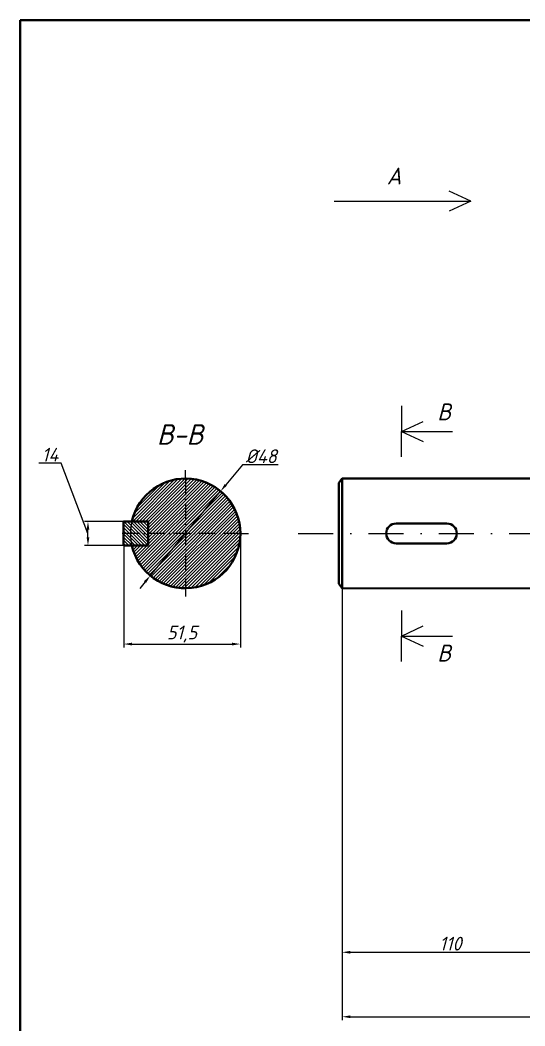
# Model space of a CAD drawing. Header units: millimetres. Extents: x 20 to 1445, y 5 to 729.
# Drawn here: x 20 to 203.1, y 224.1 to 589 of the extents above; entities that cross this region are included whole.
import ezdxf

# ---------------------------------------------------------------- set-up
doc = ezdxf.new("R2010")
doc.units = ezdxf.units.MM
doc.linetypes.add('ACAD_ISO10W100', pattern=[18, 12, -3, 0, -3])
doc.linetypes.add('DASHDOT', pattern=[25.4, 12.7, -6.35, 0, -6.35])
doc.styles.add('GOST', font='isocp3.shx', dxfattribs={"oblique": 15})
doc.styles.add('ЕСКД', font='GOST Common.ttf', dxfattribs={"oblique": 15})
doc.dimstyles.new('GOST', dxfattribs={"dimscale": 0, "dimtxt": 3, "dimasz": 3, "dimexe": 1.25, "dimexo": 0, "dimtad": 1, "dimtoh": 1, "dimdec": 3, "dimdsep": 46, "dimtxsty": 'GOST', "dimcen": 5, "dimadec": 3, "dimazin": 2, "dimtfac": 1, "dimtdec": 4, "dimtmove": 1, "dimatfit": 3, "dimfxl": 1, "dimtolj": 1, "dimtzin": 0, "dimarcsym": 0})

# ---------------------------------------------------------------- blocks, each defined once
blk = doc.blocks.new('*D1')
at = {"color": 0, "lineweight": -2, "transparency": 16777216}
for p, q in [((496.33, 410.12), (496.33, 226.17)), ((136.8, 382.86), (136.8, 226.17)), ((139.8, 227.42), (493.33, 227.42))]:
    blk.add_line(p, q, dxfattribs=at)
at = {"color": 0, "transparency": 16777216}
for points in [[(139.8, 227.92), (139.8, 226.92), (136.8, 227.42)], [(493.33, 227.92), (493.33, 226.92), (496.33, 227.42)]]:
    blk.add_solid(points, dxfattribs=at)
at = {"layer": 'Defpoints', "color": 0, "transparency": 16777216}
for p in [(496.33, 410.12), (136.8, 382.86), (496.33, 227.42)]:
    blk.add_point(p, dxfattribs=at)
at = {"color": 0, "transparency": 16777216, "insert": (316.56, 230.54), "char_height": 3, "attachment_point": 5, "style": 'ЕСКД'}
blk.add_mtext('\\A1;{\\H1.6667x;785}', dxfattribs=at)
blk = doc.blocks.new('*D4')
at = {"color": 0, "lineweight": -2, "transparency": 16777216}
for p, q in [((215.45, 385.01), (215.45, 249.56)), ((136.8, 382.86), (136.8, 249.56)), ((139.8, 250.81), (212.45, 250.81))]:
    blk.add_line(p, q, dxfattribs=at)
at = {"color": 0, "transparency": 16777216}
for points in [[(139.8, 251.31), (139.8, 250.31), (136.8, 250.81)], [(212.45, 251.31), (212.45, 250.31), (215.45, 250.81)]]:
    blk.add_solid(points, dxfattribs=at)
at = {"layer": 'Defpoints', "color": 0, "transparency": 16777216}
for p in [(215.45, 385.01), (136.8, 382.86), (215.45, 250.81)]:
    blk.add_point(p, dxfattribs=at)
at = {"color": 0, "transparency": 16777216, "insert": (176.12, 253.94), "char_height": 3, "attachment_point": 5, "style": 'ЕСКД'}
blk.add_mtext('\\A1;{\\H1.6667x;110}', dxfattribs=at)
blk = doc.blocks.new('*D11')
at = {"color": 0, "lineweight": -2, "transparency": 16777216}
for p, q in [((100.66, 427.65), (94.63, 420.4)), ((113.62, 427.65), (100.66, 427.65)), ((67.25, 387.46), (92.72, 418.09)), ((65.33, 385.15), (63.42, 382.84))]:
    blk.add_line(p, q, dxfattribs=at)
at = {"color": 0, "transparency": 16777216}
for points in [[(94.25, 420.72), (95.02, 420.08), (92.72, 418.09)], [(64.95, 385.47), (65.72, 384.83), (67.25, 387.46)]]:
    blk.add_solid(points, dxfattribs=at)
at = {"layer": 'Defpoints', "color": 0, "transparency": 16777216}
for p in [(92.72, 418.09), (67.25, 387.46)]:
    blk.add_point(p, dxfattribs=at)
at = {"color": 0, "transparency": 16777216, "insert": (107.45, 430.77), "char_height": 3, "width": 13.4594, "attachment_point": 5, "style": 'ЕСКД'}
blk.add_mtext('\\A1;{\\H1.6667x;%%C48}', dxfattribs=at)
blk = doc.blocks.new('*D22')
at = {"color": 0, "lineweight": -2, "transparency": 16777216}
for p, q in [((57.57, 402.77), (57.57, 361.38)), ((99.9, 402.77), (99.9, 361.38)), ((60.57, 362.63), (96.9, 362.63))]:
    blk.add_line(p, q, dxfattribs=at)
at = {"color": 0, "transparency": 16777216}
for points in [[(60.57, 363.13), (60.57, 362.13), (57.57, 362.63)], [(96.9, 363.13), (96.9, 362.13), (99.9, 362.63)]]:
    blk.add_solid(points, dxfattribs=at)
at = {"layer": 'Defpoints', "color": 0, "transparency": 16777216}
for p in [(57.57, 402.77), (99.9, 402.77), (99.9, 362.63)]:
    blk.add_point(p, dxfattribs=at)
at = {"color": 0, "transparency": 16777216, "insert": (78.74, 366.26), "char_height": 3, "attachment_point": 5, "style": 'ЕСКД'}
blk.add_mtext('\\A1;{\\H1.6667x;51,5}', dxfattribs=at)
blk = doc.blocks.new('*D23')
at = {"color": 0, "lineweight": -2, "transparency": 16777216}
for p, q in [((34.92, 428.21), (26.83, 428.21)), ((44.62, 402.77), (34.92, 428.21)), ((57.57, 407.14), (43.37, 407.14)), ((44.62, 401.41), (44.62, 404.14)), ((57.57, 398.41), (43.37, 398.41))]:
    blk.add_line(p, q, dxfattribs=at)
at = {"color": 0, "transparency": 16777216}
for points in [[(44.12, 404.14), (45.12, 404.14), (44.62, 407.14)], [(44.12, 401.41), (45.12, 401.41), (44.62, 398.41)]]:
    blk.add_solid(points, dxfattribs=at)
at = {"layer": 'Defpoints', "color": 0, "transparency": 16777216}
for p in [(44.62, 407.14), (57.57, 407.14), (57.57, 398.41)]:
    blk.add_point(p, dxfattribs=at)
at = {"color": 0, "transparency": 16777216, "insert": (30.87, 431.33), "char_height": 3, "attachment_point": 5, "style": 'ЕСКД'}
blk.add_mtext('\\A1;{\\H1.6667x;14}', dxfattribs=at)

msp = doc.modelspace()

# ---------------------------------------------------------------- hatches: boundary and pattern name
at = {"transparency": 33554687}
h = msp.add_hatch(dxfattribs=at)
h.set_pattern_fill('ANSI31', scale=0.2588)
edge = h.paths.add_edge_path()
edge.add_arc((79.9829, 402.7743), 19.9191, 192.666414, 527.333586)
edge.add_line((60.5486, 407.142), (66.5095, 407.142))
edge.add_line((66.5095, 407.142), (66.5095, 398.4065))
edge.add_line((66.5095, 398.4065), (60.5486, 398.4065))
h = msp.add_hatch(dxfattribs=at)
h.set_pattern_fill('ANSI31', color=256, scale=0.2588, angle=90)
h.paths.add_polyline_path([(60.5486, 407.142), (57.5681, 407.142), (57.5681, 398.4065), (60.5486, 398.4065), (66.5095, 398.4065), (66.5095, 407.142)])

# ---------------------------------------------------------------- linework, layer by layer
at = {"lineweight": 50, "transparency": 33554687}
for p, q in [((836.0071, 589), (20, 589)), ((20, 589), (20, 5)), ((135.6249, 421.0803), (136.7967, 422.6933)), ((135.6249, 421.0803), (135.6249, 384.4682)), ((136.7967, 422.6933), (214.1839, 422.6933)), ((136.7967, 422.6933), (136.7967, 382.8553)), ((156.43, 406.3777), (174.8244, 406.3777)), ((156.43, 399.1708), (174.8244, 399.1708)), ((135.6249, 384.4682), (136.7967, 382.8553)), ((213.5757, 382.8366), (136.7967, 382.8553))]:
    msp.add_line(p, q, dxfattribs=at)
at = {"transparency": 33554687}
for p, q in [((183.4718, 523.2681), (175.6719, 526.9053)), ((133.9487, 523.2681), (183.4718, 523.2681)), ((183.4718, 523.2681), (175.6719, 519.631)), ((158.3451, 430.5602), (158.4547, 449.0017)), ((158.3999, 439.7809), (166.1998, 443.4181)), ((158.3999, 439.7809), (166.1998, 436.1438)), ((158.3999, 439.7809), (176.8418, 439.7809)), ((158.3384, 356.3325), (158.448, 374.774)), ((158.3932, 365.5533), (166.193, 369.1904)), ((158.3932, 365.5533), (166.193, 361.9161)), ((158.3932, 365.5533), (176.835, 365.5533))]:
    msp.add_line(p, q, dxfattribs=at)
at = {"linetype": 'ACAD_ISO10W100', "ltscale": 0.5, "transparency": 33554687}
for p, q in [((79.9829, 422.6934), (79.9829, 425.6738)), ((79.9829, 422.6934), (79.9829, 382.8552)), ((60.0638, 402.7743), (57.0834, 402.7743)), ((99.902, 402.7743), (60.0638, 402.7743)), ((99.902, 402.7743), (102.8825, 402.7743)), ((79.9829, 382.8552), (79.9829, 379.8747))]:
    msp.add_line(p, q, dxfattribs=at)
at = {"linetype": 'Continuous', "lineweight": 50, "transparency": 33554687}
for p, q in [((60.5486, 407.142), (57.5681, 407.142)), ((57.5681, 407.142), (57.5681, 398.4065)), ((60.5486, 407.142), (66.5095, 407.142)), ((66.5095, 407.142), (66.5095, 398.4065)), ((60.5486, 398.4065), (57.5681, 398.4065)), ((60.5486, 398.4065), (66.5095, 398.4065))]:
    msp.add_line(p, q, dxfattribs=at)
at = {"linetype": 'DASHDOT', "transparency": 33554687}
msp.add_line((120.9294, 402.7743), (502.0399, 402.7743), dxfattribs=at)
at = {"lineweight": 50, "transparency": 33554687}
for centre, radius, start, end in [((79.9829, 402.7743), 19.9191, 192.666414, 527.333586), ((156.43, 402.7743), 3.6035, 90, 270), ((174.8244, 402.7743), 3.6035, 270, 90)]:
    msp.add_arc(centre, radius, start, end, dxfattribs=at)
at = {"transparency": 33554687}
msp.add_arc((79.9829, 402.7743), 19.9191, 167.333586, 192.666414, dxfattribs=at)

# ---------------------------------------------------------------- texts
at = {"transparency": 33554687, "attachment_point": 5, "style": 'ЕСКД'}
for s, insert, char_height in [('А', (155.665, 532.4369), 6.1473), ('В', (173.7921, 446.8631), 6.1473), ('В-В ', (77.9831, 438.6673), 7.45113), ('В', (173.7921, 359.3648), 6.1473)]:
    msp.add_mtext_dynamic_manual_height_columns(s, width=69.021591, gutter_width=12.5, heights=[13.6109], dxfattribs=dict(at, insert=insert, char_height=char_height))

# ---------------------------------------------------------------- dimensions: what is measured, and where the dimension line sits
at = {"transparency": 33554687}
dim = msp.add_linear_dim(base=(44.6227, 407.142), p1=(57.5681, 398.4065), p2=(57.5681, 407.142), angle=90, text='{\\H1.6667x;14}', dimstyle='GOST', override={"dimscale": 1, "dimtxsty": 'ЕСКД'}, dxfattribs=at)
dim.commit()
dim.dimension.update_dxf_attribs({"geometry": '*D23', "text_midpoint": (34.2924, 428.2087), "dimtype": 160})
dim = msp.add_diameter_dim_2p(p1=(67.2506, 387.4557), p2=(92.7152, 418.0929), text='{\\H1.6667x;%%C48}', dimstyle='GOST', override={"dimscale": 1, "dimtxsty": 'ЕСКД'}, dxfattribs=at)
dim.commit()
dim.dimension.update_dxf_attribs({"geometry": '*D11', "text_midpoint": (100.6587, 427.6499), "dimtype": 163})
for base, p1, p2, text, picture, middle in [((496.3273, 227.4188), (136.7967, 382.8553), (496.3273, 410.1188), '{\\H1.6667x;785}', '*D1', (316.562, 230.5438)), ((99.902, 362.6334), (57.5681, 402.7743), (99.902, 402.7743), '{\\H1.6667x;51,5}', '*D22', (78.7351, 366.2585)), ((215.4486, 250.8105), (136.7967, 382.8553), (215.4486, 385.0102), '{\\H1.6667x;110}', '*D4', (176.1227, 253.9355))]:
    dim = msp.add_linear_dim(base=base, p1=p1, p2=p2, text=text, dimstyle='GOST', override={"dimscale": 1, "dimtxsty": 'ЕСКД'}, dxfattribs=at)
    dim.commit()
    dim.dimension.update_dxf_attribs({"geometry": picture, "text_midpoint": middle})

doc.saveas('drawing.dxf')
